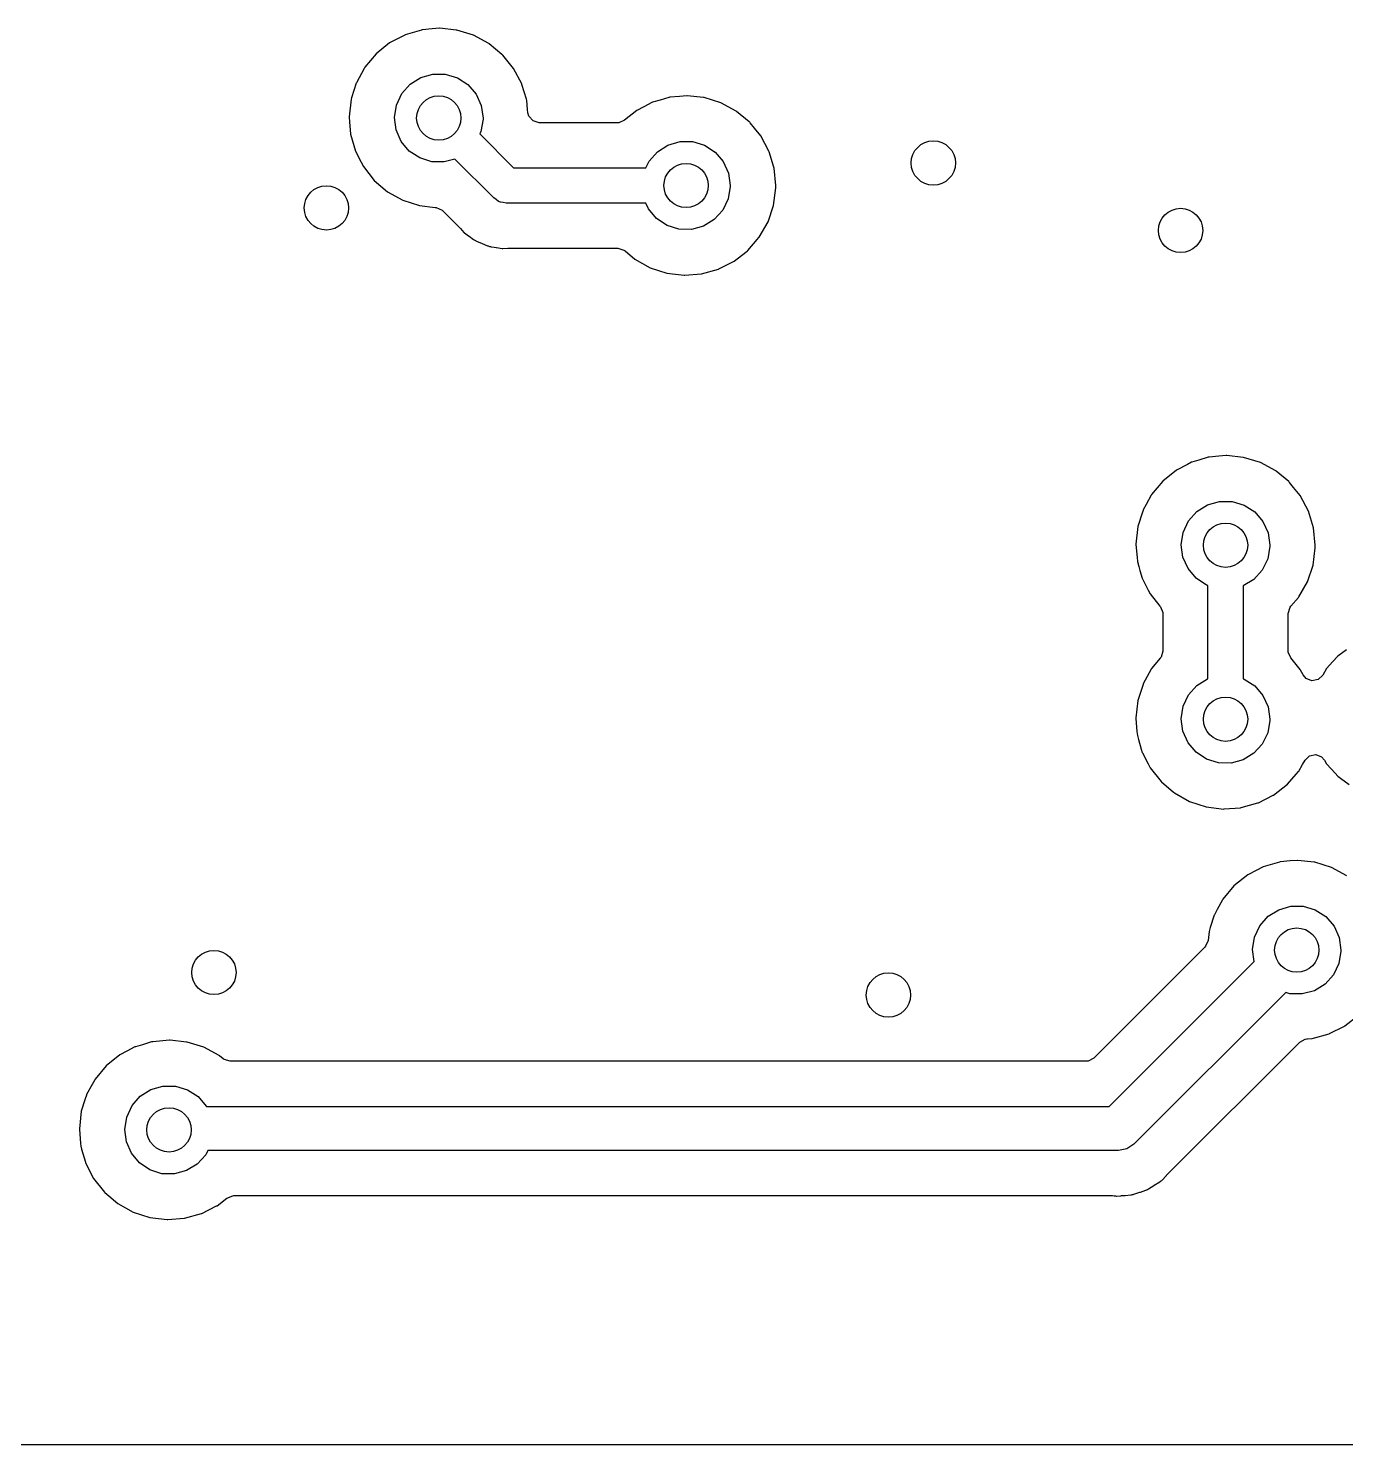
# Model space of a CAD drawing. Extents: x 123.1 to 180.7, y -123.3 to -73.5.
# Drawn here: x 150.94 to 165.82, y -123.32 to -107.32 of the extents above; entities that cross this region are included whole.
import ezdxf

# ---------------------------------------------------------------- set-up
doc = ezdxf.new("R2010")
doc.units = 0
doc.layers.add('BLACK', color=7, linetype='CONTINUOUS')

msp = doc.modelspace()

# ---------------------------------------------------------------- linework, layer by layer
at = {"layer": 'BLACK', "linetype": 'CONTINUOUS'}
for p, q in [((155.379, -107.337), (155.274, -107.368)), ((155.385, -107.336), (155.379, -107.337)), ((155.379, -107.337), (155.379, -107.337)), ((155.391, -107.335), (155.385, -107.336)), ((155.5, -107.325), (155.391, -107.335)), ((155.391, -107.335), (155.391, -107.335)), ((155.582, -107.318), (155.5, -107.325)), ((155.588, -107.318), (155.582, -107.318)), ((155.773, -107.338), (155.588, -107.318)), ((155.588, -107.318), (155.588, -107.318)), ((155.779, -107.338), (155.773, -107.338)), ((155.773, -107.338), (155.773, -107.338)), ((155.968, -107.397), (155.779, -107.338)), ((155.02, -107.483), (154.866, -107.607)), ((155.132, -107.425), (155.02, -107.483)), ((155.19, -107.394), (155.132, -107.425)), ((155.195, -107.391), (155.19, -107.394)), ((155.19, -107.394), (155.19, -107.394)), ((155.274, -107.368), (155.195, -107.391)), ((156.142, -107.491), (155.968, -107.397)), ((156.146, -107.495), (156.142, -107.491)), ((156.288, -107.612), (156.146, -107.495)), ((156.146, -107.495), (156.146, -107.495)), ((154.866, -107.607), (154.739, -107.758)), ((156.294, -107.617), (156.288, -107.612)), ((156.298, -107.622), (156.294, -107.617)), ((156.313, -107.64), (156.298, -107.622)), ((156.298, -107.622), (156.298, -107.622)), ((156.419, -107.77), (156.313, -107.64)), ((154.732, -107.77), (154.644, -107.932)), ((154.736, -107.764), (154.732, -107.77)), ((154.739, -107.758), (154.736, -107.764)), ((154.736, -107.764), (154.736, -107.764)), ((156.512, -107.945), (156.419, -107.77)), ((154.642, -107.938), (154.59, -108.102)), ((154.644, -107.932), (154.642, -107.938)), ((154.642, -107.938), (154.642, -107.938)), ((155.157, -108.056), (155.251, -107.95)), ((155.251, -107.95), (155.371, -107.875)), ((155.371, -107.875), (155.507, -107.836)), ((155.507, -107.836), (155.649, -107.836)), ((155.649, -107.836), (155.785, -107.877)), ((155.785, -107.877), (155.904, -107.954)), ((155.904, -107.954), (155.996, -108.062)), ((156.514, -107.951), (156.512, -107.945)), ((156.565, -108.119), (156.514, -107.951)), ((154.584, -108.12), (154.562, -108.317)), ((154.59, -108.102), (154.584, -108.12)), ((155.097, -108.185), (155.157, -108.056)), ((155.996, -108.062), (156.055, -108.191)), ((156.569, -108.134), (156.565, -108.119)), ((156.579, -108.236), (156.569, -108.134)), ((158.075, -108.128), (157.989, -108.153)), ((158.173, -108.099), (158.075, -108.128)), ((158.179, -108.098), (158.173, -108.099)), ((158.173, -108.099), (158.173, -108.099)), ((158.185, -108.097), (158.179, -108.098)), ((158.294, -108.087), (158.185, -108.097)), ((158.185, -108.097), (158.185, -108.097)), ((158.376, -108.08), (158.294, -108.087)), ((158.382, -108.08), (158.376, -108.08)), ((158.567, -108.1), (158.382, -108.08)), ((158.382, -108.08), (158.382, -108.08)), ((158.573, -108.1), (158.567, -108.1)), ((158.567, -108.1), (158.567, -108.1)), ((158.762, -108.159), (158.573, -108.1)), ((155.075, -108.325), (155.097, -108.185)), ((156.055, -108.191), (156.075, -108.331)), ((156.582, -108.271), (156.579, -108.236)), ((156.593, -108.311), (156.582, -108.271)), ((157.814, -108.245), (157.675, -108.357)), ((157.893, -108.204), (157.814, -108.245)), ((157.984, -108.156), (157.893, -108.204)), ((157.989, -108.153), (157.984, -108.156)), ((157.984, -108.156), (157.984, -108.156)), ((158.936, -108.253), (158.762, -108.159)), ((158.94, -108.257), (158.936, -108.253)), ((159.083, -108.375), (158.94, -108.257)), ((158.94, -108.257), (158.94, -108.257)), ((154.562, -108.317), (154.562, -108.323)), ((154.562, -108.323), (154.567, -108.375)), ((154.567, -108.375), (154.578, -108.514)), ((155.093, -108.465), (155.075, -108.325)), ((155.151, -108.595), (155.093, -108.465)), ((156.075, -108.343), (156.051, -108.483)), ((156.075, -108.331), (156.075, -108.343)), ((156.64, -108.364), (156.593, -108.311)), ((156.708, -108.384), (156.64, -108.364)), ((157.596, -108.384), (156.708, -108.384)), ((157.61, -108.384), (157.596, -108.384)), ((157.675, -108.357), (157.61, -108.384)), ((159.088, -108.379), (159.083, -108.375)), ((159.092, -108.384), (159.088, -108.379)), ((159.143, -108.446), (159.092, -108.384)), ((159.092, -108.384), (159.092, -108.384)), ((159.213, -108.532), (159.143, -108.446)), ((154.578, -108.514), (154.633, -108.704)), ((155.242, -108.704), (155.151, -108.595)), ((156.051, -108.483), (156.038, -108.511)), ((156.038, -108.511), (156.42, -108.893)), ((158.165, -108.637), (158.301, -108.598)), ((158.301, -108.598), (158.443, -108.598)), ((158.443, -108.598), (158.579, -108.639)), ((159.306, -108.707), (159.213, -108.532)), ((154.633, -108.704), (154.663, -108.762)), ((154.663, -108.762), (154.672, -108.78)), ((154.672, -108.78), (154.723, -108.88)), ((155.36, -108.782), (155.242, -108.704)), ((155.495, -108.825), (155.36, -108.782)), ((157.951, -108.818), (158.045, -108.712)), ((158.045, -108.712), (158.165, -108.637)), ((158.579, -108.639), (158.698, -108.716)), ((158.698, -108.716), (158.79, -108.824)), ((159.308, -108.713), (159.306, -108.707)), ((159.357, -108.874), (159.308, -108.713)), ((154.723, -108.88), (154.846, -109.035)), ((155.637, -108.827), (155.495, -108.825)), ((155.756, -108.795), (155.637, -108.827)), ((156.196, -109.234), (155.756, -108.795)), ((156.42, -108.893), (157.916, -108.893)), ((157.916, -108.893), (157.951, -108.818)), ((158.79, -108.824), (158.849, -108.953)), ((159.363, -108.896), (159.357, -108.874)), ((159.382, -109.093), (159.363, -108.896)), ((154.846, -109.035), (154.997, -109.163)), ((158.869, -109.105), (158.845, -109.245)), ((158.849, -108.953), (158.869, -109.093)), ((158.869, -109.093), (158.869, -109.105)), ((159.382, -109.121), (159.382, -109.093)), ((154.997, -109.163), (155.169, -109.26)), ((155.169, -109.26), (155.357, -109.321)), ((156.224, -109.252), (156.196, -109.234)), ((156.25, -109.273), (156.224, -109.252)), ((158.845, -109.245), (158.784, -109.373)), ((159.357, -109.318), (159.382, -109.121)), ((155.357, -109.321), (155.534, -109.342)), ((155.534, -109.342), (155.547, -109.343)), ((155.547, -109.343), (155.613, -109.371)), ((155.613, -109.371), (155.621, -109.379)), ((155.621, -109.379), (155.816, -109.574)), ((156.261, -109.276), (156.25, -109.273)), ((156.271, -109.282), (156.261, -109.276)), ((156.304, -109.286), (156.271, -109.282)), ((156.337, -109.293), (156.304, -109.286)), ((157.916, -109.293), (156.337, -109.293)), ((157.945, -109.357), (157.916, -109.293)), ((158.036, -109.466), (157.945, -109.357)), ((158.784, -109.373), (158.688, -109.478)), ((159.295, -109.505), (159.357, -109.318)), ((155.816, -109.574), (155.821, -109.58)), ((155.821, -109.58), (155.859, -109.623)), ((158.154, -109.544), (158.036, -109.466)), ((158.289, -109.587), (158.154, -109.544)), ((158.568, -109.552), (158.431, -109.589)), ((158.688, -109.478), (158.568, -109.552)), ((159.197, -109.677), (159.295, -109.505)), ((155.859, -109.623), (155.866, -109.628)), ((155.866, -109.628), (155.912, -109.66)), ((155.912, -109.66), (155.917, -109.664)), ((155.917, -109.664), (155.967, -109.703)), ((155.967, -109.703), (155.974, -109.707)), ((155.974, -109.707), (155.976, -109.708)), ((155.976, -109.708), (155.991, -109.716)), ((155.991, -109.716), (155.994, -109.718)), ((155.994, -109.718), (156, -109.722)), ((156, -109.722), (156.007, -109.725)), ((156.007, -109.725), (156.007, -109.725)), ((156.007, -109.725), (156.059, -109.745)), ((156.059, -109.745), (156.065, -109.748)), ((158.431, -109.589), (158.289, -109.587)), ((159.068, -109.827), (159.174, -109.703)), ((159.174, -109.703), (159.193, -109.682)), ((159.193, -109.682), (159.197, -109.677)), ((159.193, -109.682), (159.193, -109.682)), ((156.065, -109.748), (156.124, -109.774)), ((156.124, -109.774), (156.131, -109.775)), ((156.131, -109.775), (156.134, -109.776)), ((156.134, -109.776), (156.15, -109.781)), ((156.15, -109.781), (156.152, -109.782)), ((156.152, -109.782), (156.16, -109.784)), ((156.16, -109.784), (156.167, -109.785)), ((156.167, -109.785), (156.167, -109.785)), ((156.167, -109.785), (156.2, -109.79)), ((156.2, -109.79), (156.223, -109.793)), ((156.223, -109.793), (156.229, -109.794)), ((156.229, -109.794), (156.292, -109.805)), ((156.292, -109.805), (156.3, -109.805)), ((156.3, -109.805), (156.354, -109.802)), ((156.3, -109.805), (156.3, -109.805)), ((156.354, -109.802), (156.362, -109.801)), ((156.362, -109.801), (157.599, -109.801)), ((157.599, -109.801), (157.667, -109.822)), ((157.667, -109.822), (157.681, -109.832)), ((157.681, -109.832), (157.791, -109.925)), ((158.912, -109.949), (159.043, -109.846)), ((159.043, -109.846), (159.063, -109.831)), ((159.063, -109.831), (159.068, -109.827)), ((157.791, -109.925), (157.963, -110.022)), ((157.963, -110.022), (158.151, -110.083)), ((158.545, -110.091), (158.735, -110.038)), ((158.735, -110.038), (158.741, -110.035)), ((158.741, -110.035), (158.906, -109.951)), ((158.741, -110.035), (158.741, -110.035)), ((158.906, -109.951), (158.912, -109.949)), ((158.906, -109.951), (158.906, -109.951)), ((158.151, -110.083), (158.348, -110.106)), ((158.348, -110.106), (158.354, -110.106)), ((158.354, -110.106), (158.539, -110.091)), ((158.354, -110.106), (158.354, -110.106)), ((158.539, -110.091), (158.539, -110.091)), ((158.539, -110.091), (158.545, -110.091)), ((164.472, -112.144), (164.39, -112.151)), ((164.478, -112.144), (164.472, -112.144)), ((164.663, -112.164), (164.478, -112.144)), ((164.478, -112.144), (164.478, -112.144)), ((164.034, -112.244), (163.91, -112.309)), ((164.08, -112.22), (164.034, -112.244)), ((164.085, -112.217), (164.08, -112.22)), ((164.08, -112.22), (164.08, -112.22)), ((164.164, -112.194), (164.085, -112.217)), ((164.269, -112.163), (164.164, -112.194)), ((164.275, -112.162), (164.269, -112.163)), ((164.269, -112.163), (164.269, -112.163)), ((164.281, -112.161), (164.275, -112.162)), ((164.39, -112.151), (164.281, -112.161)), ((164.281, -112.161), (164.281, -112.161)), ((164.669, -112.164), (164.663, -112.164)), ((164.663, -112.164), (164.663, -112.164)), ((164.858, -112.223), (164.669, -112.164)), ((165.032, -112.317), (164.858, -112.223)), ((163.756, -112.433), (163.629, -112.584)), ((163.91, -112.309), (163.756, -112.433)), ((165.036, -112.321), (165.032, -112.317)), ((165.178, -112.438), (165.036, -112.321)), ((165.036, -112.321), (165.036, -112.321)), ((165.184, -112.443), (165.178, -112.438)), ((165.188, -112.448), (165.184, -112.443)), ((165.234, -112.505), (165.188, -112.448)), ((165.188, -112.448), (165.188, -112.448)), ((163.626, -112.59), (163.567, -112.697)), ((163.629, -112.584), (163.626, -112.59)), ((163.626, -112.59), (163.626, -112.59)), ((165.309, -112.596), (165.234, -112.505)), ((165.402, -112.771), (165.309, -112.596)), ((163.526, -112.782), (163.474, -112.946)), ((163.532, -112.764), (163.526, -112.782)), ((163.534, -112.758), (163.532, -112.764)), ((163.532, -112.764), (163.532, -112.764)), ((163.567, -112.697), (163.534, -112.758)), ((164.047, -112.882), (164.141, -112.776)), ((164.141, -112.776), (164.261, -112.701)), ((164.261, -112.701), (164.397, -112.662)), ((164.397, -112.662), (164.539, -112.662)), ((164.539, -112.662), (164.675, -112.703)), ((164.675, -112.703), (164.794, -112.78)), ((164.794, -112.78), (164.886, -112.888)), ((165.459, -112.96), (165.402, -112.771)), ((163.987, -113.011), (164.047, -112.882)), ((164.886, -112.888), (164.945, -113.017)), ((163.474, -112.946), (163.452, -113.143)), ((163.965, -113.151), (163.987, -113.011)), ((164.945, -113.017), (164.965, -113.157)), ((165.478, -113.157), (165.459, -112.96)), ((163.452, -113.143), (163.452, -113.149)), ((163.452, -113.149), (163.465, -113.296)), ((163.983, -113.291), (163.965, -113.151)), ((164.965, -113.169), (164.941, -113.309)), ((164.965, -113.157), (164.965, -113.169)), ((165.453, -113.382), (165.478, -113.185)), ((165.478, -113.185), (165.478, -113.157)), ((163.465, -113.296), (163.468, -113.34)), ((163.468, -113.34), (163.485, -113.397)), ((163.485, -113.397), (163.498, -113.442)), ((164.041, -113.421), (163.983, -113.291)), ((164.132, -113.53), (164.041, -113.421)), ((164.941, -113.309), (164.88, -113.437)), ((165.391, -113.569), (165.453, -113.382)), ((163.498, -113.442), (163.523, -113.53)), ((163.523, -113.53), (163.526, -113.536)), ((163.526, -113.536), (163.592, -113.664)), ((164.25, -113.608), (164.132, -113.53)), ((164.784, -113.542), (164.665, -113.615)), ((164.88, -113.437), (164.784, -113.542)), ((165.293, -113.741), (165.391, -113.569)), ((163.592, -113.664), (163.613, -113.706)), ((163.613, -113.706), (163.723, -113.844)), ((164.265, -113.613), (164.25, -113.608)), ((164.265, -114.665), (164.265, -113.613)), ((164.665, -113.615), (164.665, -114.666)), ((165.289, -113.746), (165.293, -113.741)), ((163.723, -113.844), (163.729, -113.852)), ((163.729, -113.852), (163.756, -113.918)), ((165.173, -113.927), (165.194, -113.858)), ((165.194, -113.858), (165.204, -113.844)), ((165.204, -113.844), (165.289, -113.746)), ((165.289, -113.746), (165.289, -113.746)), ((163.756, -113.918), (163.756, -113.931)), ((163.756, -113.931), (163.756, -114.352)), ((165.173, -114.351), (165.173, -113.927)), ((163.756, -114.352), (163.736, -114.42)), ((165.174, -114.365), (165.173, -114.351)), ((165.202, -114.43), (165.174, -114.365)), ((165.832, -114.337), (165.733, -114.409)), ((163.727, -114.433), (163.629, -114.55)), ((163.736, -114.42), (163.727, -114.433)), ((165.309, -114.562), (165.202, -114.43)), ((165.678, -114.47), (165.606, -114.55)), ((165.729, -114.413), (165.678, -114.47)), ((165.733, -114.409), (165.729, -114.413)), ((165.729, -114.413), (165.729, -114.413)), ((163.556, -114.682), (163.534, -114.723)), ((163.626, -114.555), (163.556, -114.682)), ((163.629, -114.55), (163.626, -114.555)), ((163.626, -114.555), (163.626, -114.555)), ((164.141, -114.742), (164.261, -114.666)), ((164.261, -114.666), (164.265, -114.665)), ((164.665, -114.666), (164.675, -114.669)), ((164.675, -114.669), (164.794, -114.746)), ((165.312, -114.567), (165.309, -114.562)), ((165.341, -114.622), (165.312, -114.567)), ((165.375, -114.662), (165.341, -114.622)), ((165.441, -114.689), (165.375, -114.662)), ((165.51, -114.675), (165.441, -114.689)), ((165.562, -114.626), (165.51, -114.675)), ((165.606, -114.55), (165.562, -114.626)), ((163.532, -114.729), (163.488, -114.867)), ((163.534, -114.723), (163.532, -114.729)), ((163.532, -114.729), (163.532, -114.729)), ((163.987, -114.976), (164.047, -114.848)), ((164.047, -114.848), (164.141, -114.742)), ((164.794, -114.746), (164.886, -114.853)), ((164.886, -114.853), (164.945, -114.982)), ((163.474, -114.912), (163.452, -115.108)), ((163.488, -114.867), (163.474, -114.912)), ((163.965, -115.116), (163.987, -114.976)), ((164.945, -114.982), (164.965, -115.122)), ((163.452, -115.108), (163.452, -115.114)), ((163.452, -115.114), (163.464, -115.26)), ((163.983, -115.257), (163.965, -115.116)), ((164.965, -115.135), (164.941, -115.275)), ((164.965, -115.122), (164.965, -115.135)), ((163.464, -115.26), (163.468, -115.305)), ((163.468, -115.305), (163.481, -115.351)), ((164.041, -115.387), (163.983, -115.257)), ((164.941, -115.275), (164.88, -115.402)), ((163.481, -115.351), (163.512, -115.459)), ((163.512, -115.459), (163.523, -115.496)), ((163.523, -115.496), (163.526, -115.501)), ((163.526, -115.501), (163.589, -115.624)), ((164.132, -115.495), (164.041, -115.387)), ((164.25, -115.574), (164.132, -115.495)), ((164.88, -115.402), (164.784, -115.507)), ((163.589, -115.624), (163.613, -115.671)), ((164.385, -115.616), (164.25, -115.574)), ((164.527, -115.619), (164.385, -115.616)), ((164.664, -115.581), (164.527, -115.619)), ((164.784, -115.507), (164.664, -115.581)), ((165.293, -115.707), (165.334, -115.634)), ((165.334, -115.634), (165.363, -115.584)), ((165.363, -115.584), (165.414, -115.534)), ((165.414, -115.534), (165.484, -115.52)), ((165.484, -115.52), (165.55, -115.546)), ((165.55, -115.546), (165.582, -115.583)), ((165.582, -115.583), (165.606, -115.624)), ((165.606, -115.624), (165.61, -115.629)), ((165.61, -115.629), (165.61, -115.629)), ((165.61, -115.629), (165.703, -115.732)), ((163.613, -115.671), (163.736, -115.826)), ((165.164, -115.856), (165.262, -115.743)), ((165.262, -115.743), (165.289, -115.711)), ((165.289, -115.711), (165.293, -115.707)), ((165.289, -115.711), (165.289, -115.711)), ((165.703, -115.732), (165.733, -115.766)), ((165.733, -115.766), (165.764, -115.789)), ((165.764, -115.789), (165.863, -115.86)), ((163.736, -115.826), (163.741, -115.83)), ((163.741, -115.83), (163.741, -115.83)), ((163.741, -115.83), (163.877, -115.947)), ((163.877, -115.947), (163.887, -115.955)), ((163.887, -115.955), (164.059, -116.051)), ((164.837, -116.065), (165.002, -115.981)), ((165.002, -115.981), (165.008, -115.978)), ((165.002, -115.981), (165.002, -115.981)), ((165.008, -115.978), (165.164, -115.856)), ((164.059, -116.051), (164.247, -116.112)), ((164.247, -116.112), (164.444, -116.136)), ((164.444, -116.136), (164.45, -116.135)), ((164.45, -116.135), (164.635, -116.121)), ((164.45, -116.135), (164.45, -116.135)), ((164.635, -116.121), (164.641, -116.12)), ((164.635, -116.121), (164.635, -116.121)), ((164.641, -116.12), (164.831, -116.067)), ((164.831, -116.067), (164.837, -116.065)), ((164.837, -116.065), (164.837, -116.065)), ((164.969, -116.766), (164.89, -116.789)), ((165.074, -116.735), (164.969, -116.766)), ((165.08, -116.734), (165.074, -116.735)), ((165.074, -116.735), (165.074, -116.735)), ((165.086, -116.733), (165.08, -116.734)), ((165.194, -116.723), (165.086, -116.733)), ((165.086, -116.733), (165.086, -116.733)), ((165.277, -116.716), (165.194, -116.723)), ((165.283, -116.716), (165.277, -116.716)), ((165.467, -116.736), (165.283, -116.716)), ((165.283, -116.716), (165.283, -116.716)), ((165.473, -116.736), (165.467, -116.736)), ((165.467, -116.736), (165.467, -116.736)), ((165.662, -116.795), (165.473, -116.736)), ((164.715, -116.881), (164.56, -117.005)), ((164.82, -116.826), (164.715, -116.881)), ((164.884, -116.792), (164.82, -116.826)), ((164.89, -116.789), (164.884, -116.792)), ((164.884, -116.792), (164.884, -116.792)), ((165.836, -116.889), (165.662, -116.795)), ((164.56, -117.005), (164.433, -117.156)), ((164.43, -117.162), (164.371, -117.27)), ((164.433, -117.156), (164.43, -117.162)), ((164.43, -117.162), (164.43, -117.162)), ((165.065, -117.273), (165.202, -117.234)), ((165.202, -117.234), (165.343, -117.234)), ((165.343, -117.234), (165.479, -117.275)), ((164.336, -117.336), (164.292, -117.474)), ((164.338, -117.33), (164.336, -117.336)), ((164.336, -117.336), (164.336, -117.336)), ((164.371, -117.27), (164.338, -117.33)), ((164.852, -117.454), (164.945, -117.348)), ((164.945, -117.348), (165.065, -117.273)), ((165.479, -117.275), (165.598, -117.352)), ((165.598, -117.352), (165.691, -117.46)), ((164.275, -117.552), (164.267, -117.62)), ((164.278, -117.518), (164.275, -117.552)), ((164.292, -117.474), (164.278, -117.518)), ((164.77, -117.723), (164.791, -117.583)), ((164.791, -117.583), (164.852, -117.454)), ((165.691, -117.46), (165.749, -117.589)), ((164.231, -117.695), (162.976, -118.95)), ((164.239, -117.686), (164.231, -117.695)), ((164.267, -117.62), (164.239, -117.686)), ((164.787, -117.858), (164.77, -117.723)), ((165.769, -117.741), (165.746, -117.881)), ((165.749, -117.589), (165.769, -117.729)), ((165.769, -117.729), (165.769, -117.741)), ((163.15, -119.495), (164.787, -117.858)), ((165.746, -117.881), (165.684, -118.009)), ((165.684, -118.009), (165.589, -118.114)), ((165.144, -118.208), (163.43, -119.922)), ((165.19, -118.223), (165.144, -118.208)), ((165.331, -118.225), (165.19, -118.223)), ((165.468, -118.188), (165.331, -118.225)), ((165.589, -118.114), (165.468, -118.188)), ((165.812, -118.585), (165.968, -118.463)), ((165.445, -118.727), (165.636, -118.674)), ((165.636, -118.674), (165.641, -118.671)), ((165.641, -118.671), (165.807, -118.587)), ((165.641, -118.671), (165.641, -118.671)), ((165.807, -118.587), (165.812, -118.585)), ((165.807, -118.587), (165.807, -118.587)), ((152.142, -118.824), (152.051, -118.872)), ((152.147, -118.821), (152.142, -118.824)), ((152.142, -118.824), (152.142, -118.824)), ((152.226, -118.798), (152.147, -118.821)), ((152.331, -118.767), (152.226, -118.798)), ((152.337, -118.766), (152.331, -118.767)), ((152.331, -118.767), (152.331, -118.767)), ((152.343, -118.765), (152.337, -118.766)), ((152.458, -118.755), (152.343, -118.765)), ((152.343, -118.765), (152.343, -118.765)), ((152.534, -118.748), (152.458, -118.755)), ((152.54, -118.748), (152.534, -118.748)), ((152.725, -118.768), (152.54, -118.748)), ((152.54, -118.748), (152.54, -118.748)), ((152.731, -118.768), (152.725, -118.768)), ((152.725, -118.768), (152.725, -118.768)), ((152.92, -118.827), (152.731, -118.768)), ((153.094, -118.921), (152.92, -118.827)), ((163.799, -120.272), (165.303, -118.768)), ((165.303, -118.768), (165.365, -118.734)), ((165.365, -118.734), (165.382, -118.732)), ((165.382, -118.732), (165.389, -118.731)), ((165.389, -118.731), (165.439, -118.727)), ((165.439, -118.727), (165.439, -118.727)), ((165.439, -118.727), (165.445, -118.727)), ((151.972, -118.913), (151.818, -119.037)), ((152.051, -118.872), (151.972, -118.913)), ((153.098, -118.925), (153.094, -118.921)), ((153.138, -118.958), (153.098, -118.925)), ((153.098, -118.925), (153.098, -118.925)), ((153.15, -118.966), (153.138, -118.958)), ((153.218, -118.986), (153.15, -118.966)), ((162.887, -118.986), (153.218, -118.986)), ((162.914, -118.984), (162.887, -118.986)), ((162.976, -118.95), (162.914, -118.984)), ((151.818, -119.037), (151.691, -119.188)), ((151.659, -119.247), (151.596, -119.362)), ((151.688, -119.194), (151.659, -119.247)), ((151.691, -119.188), (151.688, -119.194)), ((151.688, -119.194), (151.688, -119.194)), ((152.203, -119.38), (152.323, -119.305)), ((152.323, -119.305), (152.459, -119.266)), ((152.459, -119.266), (152.601, -119.266)), ((152.601, -119.266), (152.737, -119.307)), ((152.737, -119.307), (152.856, -119.384)), ((151.581, -119.409), (151.536, -119.55)), ((151.594, -119.368), (151.581, -119.409)), ((151.596, -119.362), (151.594, -119.368)), ((151.594, -119.368), (151.594, -119.368)), ((152.049, -119.615), (152.109, -119.486)), ((152.109, -119.486), (152.203, -119.38)), ((152.856, -119.384), (152.948, -119.492)), ((152.948, -119.492), (152.95, -119.495)), ((152.95, -119.495), (163.15, -119.495)), ((151.536, -119.55), (151.514, -119.747)), ((152.027, -119.755), (152.049, -119.615)), ((151.514, -119.747), (151.514, -119.753)), ((151.514, -119.753), (151.528, -119.916)), ((152.045, -119.895), (152.027, -119.755)), ((151.528, -119.916), (151.53, -119.944)), ((151.53, -119.944), (151.54, -119.978)), ((151.54, -119.978), (151.582, -120.125)), ((152.103, -120.025), (152.045, -119.895)), ((163.349, -119.976), (163.254, -119.995)), ((163.43, -119.922), (163.349, -119.976)), ((151.582, -120.125), (151.585, -120.134)), ((151.585, -120.134), (151.675, -120.31)), ((152.194, -120.134), (152.103, -120.025)), ((152.312, -120.212), (152.194, -120.134)), ((152.942, -120.041), (152.846, -120.146)), ((152.964, -119.995), (152.942, -120.041)), ((163.254, -119.995), (152.964, -119.995)), ((152.447, -120.255), (152.312, -120.212)), ((152.589, -120.257), (152.447, -120.255)), ((152.726, -120.22), (152.589, -120.257)), ((152.846, -120.146), (152.726, -120.22)), ((163.743, -120.331), (163.797, -120.275)), ((163.797, -120.275), (163.799, -120.272)), ((151.675, -120.31), (151.798, -120.465)), ((163.429, -120.488), (163.498, -120.463)), ((163.498, -120.463), (163.502, -120.462)), ((163.502, -120.462), (163.564, -120.442)), ((163.564, -120.442), (163.571, -120.439)), ((163.564, -120.442), (163.564, -120.442)), ((163.571, -120.439), (163.578, -120.436)), ((163.578, -120.436), (163.583, -120.433)), ((163.583, -120.433), (163.589, -120.43)), ((163.589, -120.43), (163.595, -120.428)), ((163.595, -120.428), (163.656, -120.388)), ((163.656, -120.388), (163.66, -120.385)), ((163.66, -120.385), (163.723, -120.348)), ((163.723, -120.348), (163.731, -120.34)), ((163.731, -120.34), (163.734, -120.338)), ((163.731, -120.34), (163.731, -120.34)), ((163.734, -120.338), (163.737, -120.335)), ((163.737, -120.335), (163.743, -120.331)), ((151.798, -120.465), (151.803, -120.469)), ((151.803, -120.469), (151.803, -120.469)), ((151.803, -120.469), (151.848, -120.507)), ((151.848, -120.507), (151.949, -120.593)), ((151.949, -120.593), (152.121, -120.69)), ((152.899, -120.703), (153.064, -120.619)), ((153.064, -120.619), (153.07, -120.617)), ((153.064, -120.619), (153.064, -120.619)), ((153.07, -120.617), (153.181, -120.53)), ((153.181, -120.53), (153.247, -120.504)), ((153.247, -120.504), (153.258, -120.503)), ((153.258, -120.503), (163.186, -120.503)), ((163.186, -120.503), (163.205, -120.505)), ((163.205, -120.505), (163.22, -120.507)), ((163.22, -120.507), (163.22, -120.507)), ((163.22, -120.507), (163.227, -120.508)), ((163.227, -120.508), (163.234, -120.508)), ((163.234, -120.508), (163.28, -120.504)), ((163.234, -120.508), (163.234, -120.508)), ((163.28, -120.504), (163.29, -120.503)), ((163.29, -120.503), (163.298, -120.503)), ((163.298, -120.503), (163.311, -120.502)), ((163.311, -120.502), (163.326, -120.5)), ((163.326, -120.5), (163.33, -120.5)), ((163.33, -120.5), (163.396, -120.494)), ((163.396, -120.494), (163.396, -120.494)), ((163.396, -120.494), (163.403, -120.494)), ((163.403, -120.494), (163.41, -120.492)), ((163.41, -120.492), (163.416, -120.49)), ((163.416, -120.49), (163.422, -120.489)), ((163.422, -120.489), (163.429, -120.488)), ((152.121, -120.69), (152.309, -120.751)), ((152.309, -120.751), (152.506, -120.774)), ((152.506, -120.774), (152.512, -120.774)), ((152.512, -120.774), (152.697, -120.759)), ((152.512, -120.774), (152.512, -120.774)), ((152.697, -120.759), (152.697, -120.759)), ((152.697, -120.759), (152.703, -120.759)), ((152.703, -120.759), (152.893, -120.706)), ((152.893, -120.706), (152.899, -120.703)), ((152.899, -120.703), (152.899, -120.703)), ((180.34, -123.316), (123.189, -123.316))]:
    msp.add_line(p, q, dxfattribs=at)
at = {"layer": 'BLACK'}
for centre in [(155.575, -108.331), (161.163, -108.839), (158.369, -109.093), (154.305, -109.347), (163.957, -109.601), (164.465, -113.157), (164.465, -115.122), (165.269, -117.729), (153.035, -117.983), (160.655, -118.237), (152.527, -119.761)]:
    msp.add_circle(centre, 0.25, dxfattribs=at)

doc.saveas('drawing.dxf')
